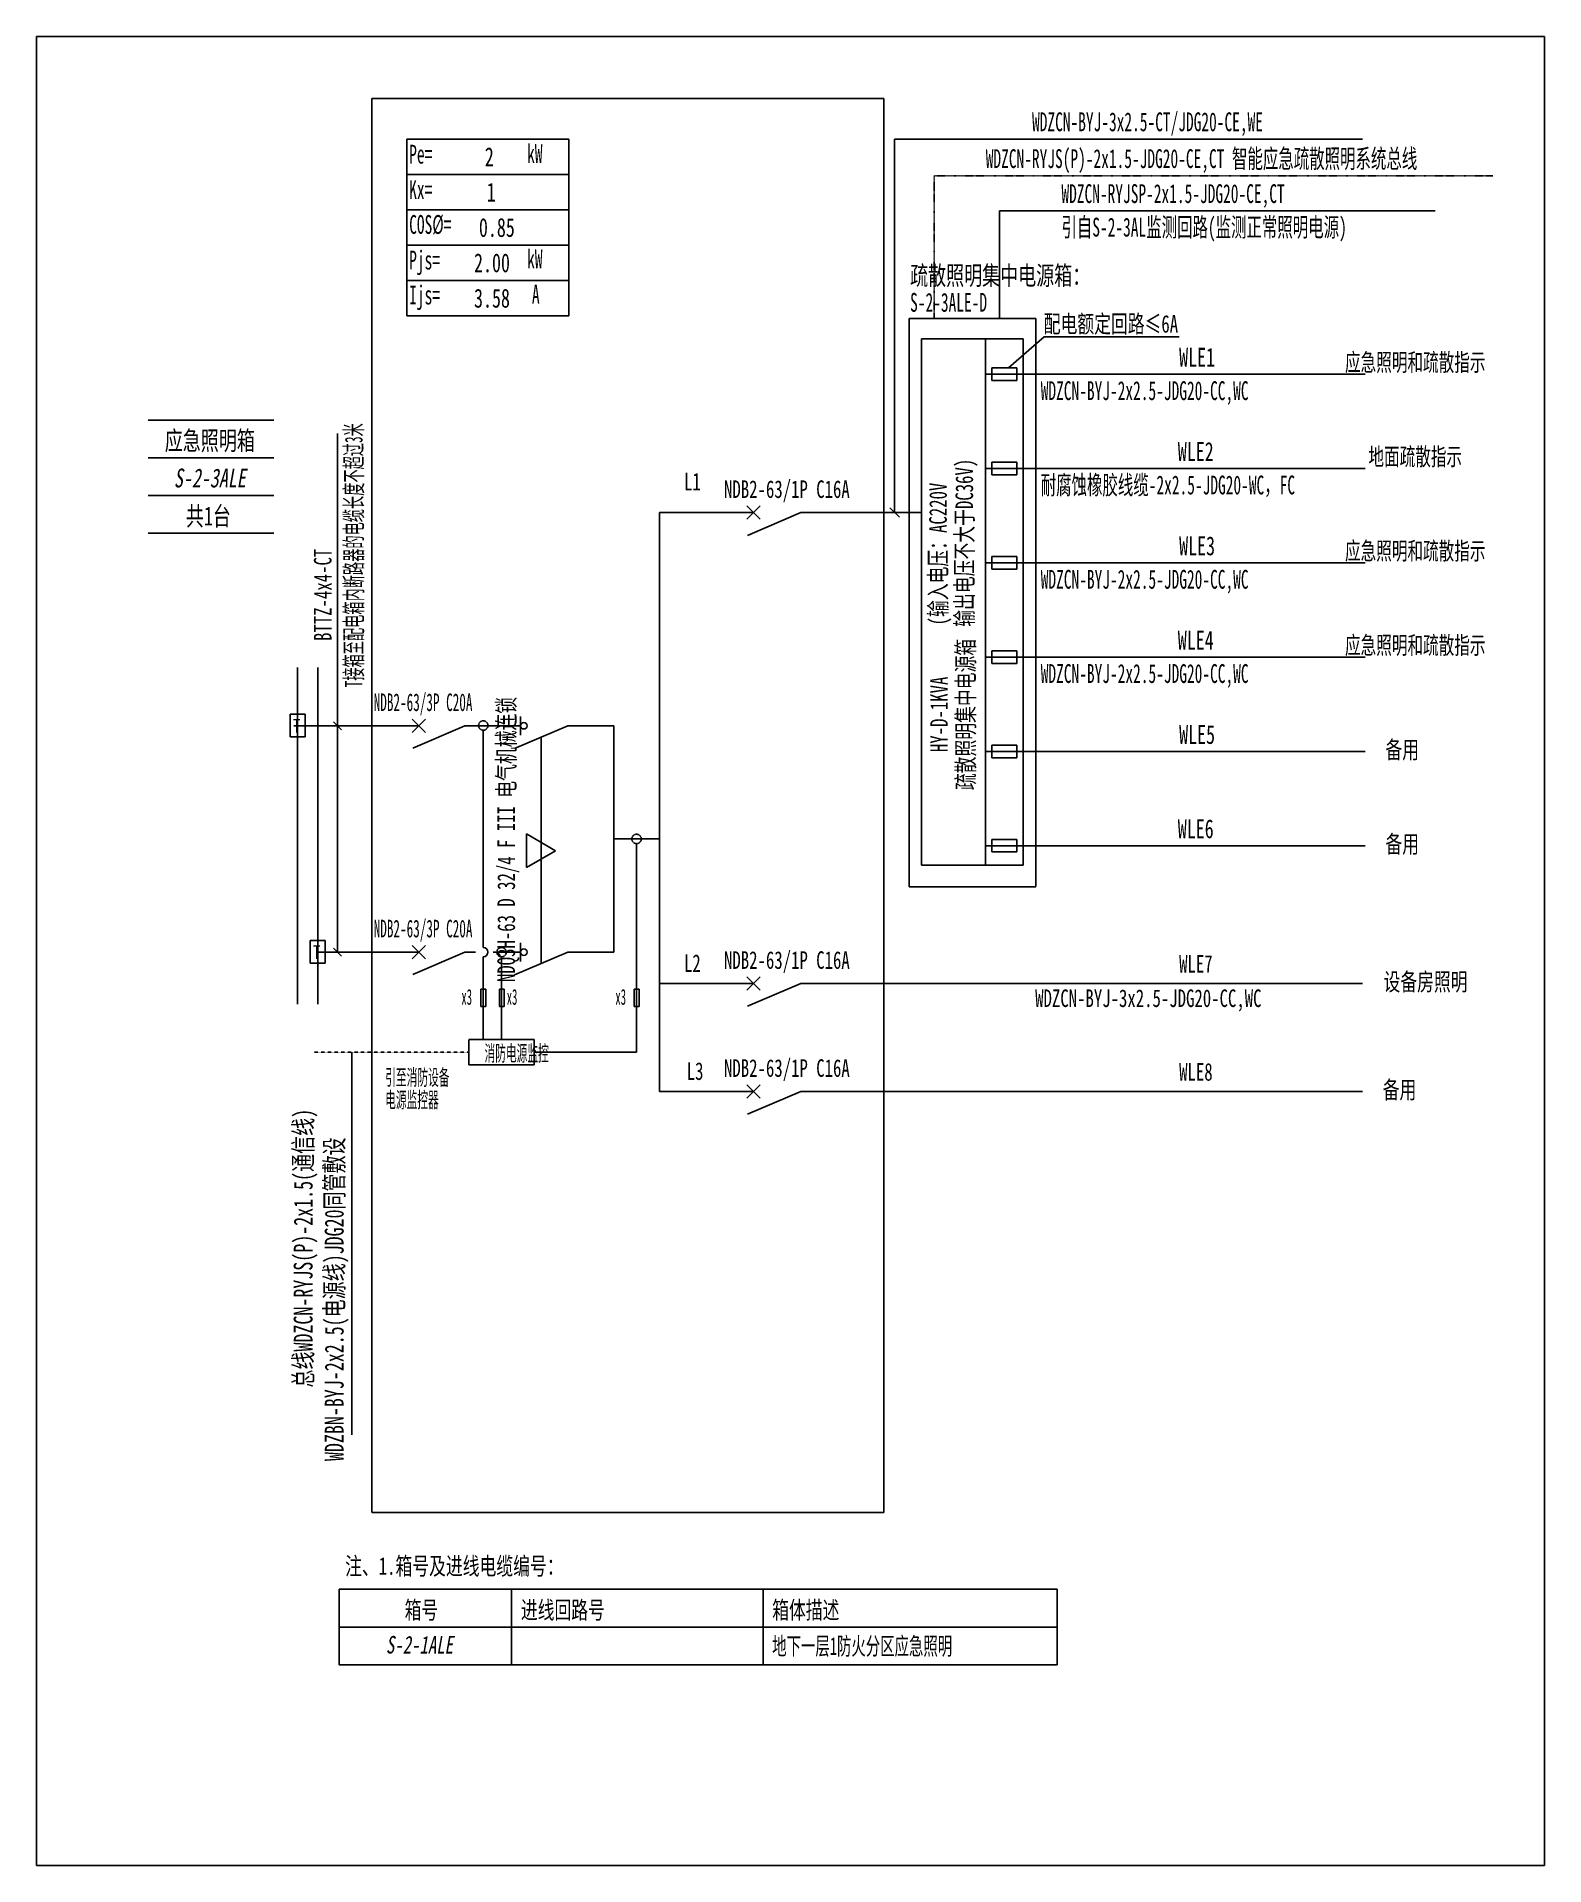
# Model space of a CAD drawing. Extents: x 224880 to 227085, y 348619 to 351293.
import ezdxf
from ezdxf.enums import TextEntityAlignment as Align

# ---------------------------------------------------------------- set-up
doc = ezdxf.new("R2010")
doc.units = 0
doc.header["$MEASUREMENT"] = 0
for name, pattern in [('_点划线L', [1.9, 1.5, -0.17, 0.06, -0.17]), ('_虚线S', [0.25, 0.125, -0.125]), ('DASH', [0.35, 0.25, -0.1]), ('DASHED', [0.75, 0.5, -0.25]), ('DIVIDE', [1.25, 0.5, -0.25, 0, -0.25, 0, -0.25])]:
    doc.linetypes.add(name, pattern=pattern)
for name, color, linetype in [('D_E_Eqpm(强电设备)', 100, 'Continuous'), ('D_E_Eqpm（强电设备）', 100, 'Continuous'), ('D_E_Text(强电文字)', 51, 'Continuous'), ('D_E_Text（强电文字）', 51, 'Continuous'), ('D_E_Wire(强电线缆)', 10, 'Continuous'), ('D_E_Wire（强电线缆）', 10, 'Continuous'), ('D_El_Wire（弱电线缆）', 10, 'Continuous'), ('D_T_TableDim（表格尺寸）', 255, 'Continuous'), ('DQ_Eqpm', 100, 'Continuous'), ('FL04GGFW_E72-配电箱系统图-塔楼部分$0$D_E_Eqpm（强电设备）', 100, 'Continuous'), ('FL09U293_E72-地下室配电箱系统图$0$D_E_Eqpm（强电设备）', 100, 'Continuous'), ('FL09U293_E72-地下室配电箱系统图$0$D_E_Text（强电文字）', 51, 'Continuous'), ('FL09U293_E72-地下室配电箱系统图$0$D_T_TableDim（表格尺寸）', 255, 'Continuous'), ('系统图', 220, 'Continuous')]:
    doc.layers.add(name, color=color, linetype=linetype)
doc.styles.add('FL09U293_E72-地下室配电箱系统图$0$FL04GGFW_E72-配电箱系统图-塔楼部分$0$电气', font='', dxfattribs={"width": 0.7})
doc.styles.add('FL09U293_E72-地下室配电箱系统图$0$FL04GGFW_E72-配电箱系统图-塔楼部分$0$电气箱', font='simhei.ttf', dxfattribs={"width": 0.8, "oblique": 10})
doc.styles.add('FL09U293_E72-地下室配电箱系统图$0$电气', font='', dxfattribs={"width": 0.7})
doc.styles.add('FL09U293_E72-地下室配电箱系统图$0$电气箱', font='simhei.ttf', dxfattribs={"width": 0.8, "oblique": 10})
doc.styles.add('HZ', font='', dxfattribs={"width": 0.7, "height": 400})
doc.styles.add('电气', font='', dxfattribs={"width": 0.7})
doc.styles.get('FL09U293_E72-地下室配电箱系统图$0$FL04GGFW_E72-配电箱系统图-塔楼部分$0$电气').set_extended_font_data('SimSun')
doc.styles.get('FL09U293_E72-地下室配电箱系统图$0$电气').set_extended_font_data('SimSun')
doc.styles.get('HZ').set_extended_font_data('SimSun')
doc.styles.get('电气').set_extended_font_data('SimSun')

msp = doc.modelspace()

# ---------------------------------------------------------------- linework, layer by layer
at = {"layer": 'D_E_Eqpm(强电设备)'}
for p, q in [((225918.8, 350587.3, 0), (225938.3, 350606.8, 0)), ((225938.3, 350587.3, 0), (225918.8, 350606.8, 0)), ((225997.5, 350597.1, 0), (225919.7, 350563.7, 0)), ((225429.2, 350275.5, 0), (225448.7, 350295, 0)), ((225448.7, 350275.5, 0), (225429.2, 350295, 0)), ((225587.8, 350271.5, 0), (225587.8, 350299.1, 0)), ((225429.2, 349944.6, 0), (225448.7, 349964.1, 0)), ((225448.7, 349944.6, 0), (225429.2, 349964.1, 0)), ((225587.8, 349940.6, 0), (225587.8, 349968.1, 0)), ((225918.8, 349898.8, 0), (225938.3, 349918.3, 0)), ((225938.3, 349898.8, 0), (225918.8, 349918.3, 0)), ((225997.5, 349908.5, 0), (225919.7, 349875.2, 0)), ((225918.8, 349740.9, 0), (225938.3, 349760.4, 0)), ((225938.3, 349740.9, 0), (225918.8, 349760.4, 0)), ((225997.5, 349750.6, 0), (225919.7, 349717.3, 0))]:
    msp.add_line(p, q, dxfattribs=at)
for centre in [(225592.5, 350285.3, 0), (225592.5, 349954.3, 0)]:
    msp.add_circle(centre, 4.69, dxfattribs=at)
at = {"layer": 'D_E_Eqpm（强电设备）'}
for p, q in [((226174.2, 350081.3, 0), (226174.2, 350850.9, 0)), ((226174.2, 350850.9, 0), (226267.6, 350850.9, 0)), ((226267.6, 350850.9, 0), (226267.6, 350081.3, 0)), ((225656.8, 350285.3, 0), (225578.9, 350251.9, 0)), ((225638.7, 350102.5, 0), (225596.2, 350127.1, 0)), ((225596.2, 350127.1, 0), (225596.2, 350077.9, 0)), ((225596.2, 350077.9, 0), (225638.7, 350102.5, 0)), ((226267.6, 350081.3, 0), (226174.2, 350081.3, 0)), ((225656.8, 349954.3, 0), (225578.9, 349921, 0))]:
    msp.add_line(p, q, dxfattribs=at)
at = {"layer": 'D_E_Eqpm（强电设备）', "linetype": 'DASH'}
msp.add_line((225617.9, 349937.7, 0), (225617.9, 350268.6, 0), dxfattribs=at)
at = {"layer": 'D_E_Text(强电文字)', "color": 51}
for p, q in [((225320, 349954.3, 0), (225320, 350712.8, 0)), ((225314.2, 350291, 0), (225325.7, 350279.5, 0)), ((225314.2, 349960.1, 0), (225325.7, 349948.6, 0)), ((225340.8, 349808, 0), (225340.8, 349248.8, 0))]:
    msp.add_line(p, q, dxfattribs=at)
at = {"layer": 'D_E_Text（强电文字）'}
for p, q in [((225421.4, 351143.2, 0), (225658.4, 351143.2, 0)), ((225421.4, 351143.2, 0), (225421.4, 350884.6, 0)), ((225658.4, 351143.2, 0), (225658.4, 350884.6, 0)), ((226134.7, 351143.2, 0), (226819.2, 351143.2, 0)), ((226134.7, 350597.1, 0), (226134.7, 351143.2, 0)), ((225421.4, 351091.5, 0), (225658.4, 351091.5, 0)), ((225421.4, 351039.8, 0), (225658.4, 351039.8, 0)), ((225421.4, 350988.1, 0), (225658.4, 350988.1, 0)), ((225421.4, 350936.4, 0), (225658.4, 350936.4, 0)), ((225421.4, 350884.6, 0), (225658.4, 350884.6, 0)), ((226301.3, 350808.6, 0), (226353.4, 350854.2, 0)), ((226353.4, 350854.2, 0), (226551, 350854.2, 0)), ((226127.6, 350604.1, 0), (226141.7, 350590.1, 0))]:
    msp.add_line(p, q, dxfattribs=at)
at = {"layer": 'D_E_Wire(强电线缆)'}
for p, q in [((225261.6, 349878.4, 0), (225261.6, 350370.3, 0)), ((225256.4, 350285.3, 0), (225439, 350285.3, 0)), ((225506.5, 350285.3, 0), (225587.8, 350285.3, 0)), ((225656.8, 350285.3, 0), (225724.1, 350285.3, 0)), ((225506.5, 349954.3, 0), (225522, 349954.3, 0)), ((225547.5, 349954.3, 0), (225587.8, 349954.3, 0)), ((225656.8, 349954.3, 0), (225724.1, 349954.3, 0))]:
    msp.add_line(p, q, dxfattribs=at)
at = {"layer": 'D_E_Wire(强电线缆)', "linetype": 'DASH'}
for p, q in [((225291.1, 349878.4, 0), (225291.1, 350370.3, 0)), ((225291.1, 349954.3, 0), (225439, 349954.3, 0))]:
    msp.add_line(p, q, dxfattribs=at)
at = {"layer": 'D_E_Wire（强电线缆）', "color": 10}
for p, q in [((226288, 351038.1, 0), (226288, 350881, 0)), ((226288, 351038.1, 0), (226925.3, 351038.1, 0)), ((226267.6, 350799.4, 0), (226823.1, 350799.4, 0)), ((226267.6, 350661.5, 0), (226823.1, 350661.5, 0)), ((226267.6, 350523.6, 0), (226823.1, 350523.6, 0)), ((226267.6, 350385.7, 0), (226823.1, 350385.7, 0)), ((226267.6, 350247.8, 0), (226823.1, 350247.8, 0)), ((226267.6, 350110, 0), (226823.1, 350110, 0))]:
    msp.add_line(p, q, dxfattribs=at)
at = {"layer": 'D_E_Wire（强电线缆）'}
for p, q in [((225790.7, 349750.6, 0), (225790.7, 350597.1, 0)), ((225790.7, 350597.1, 0), (225928.5, 350597.1, 0)), ((225997.5, 350597.1, 0), (226174.2, 350597.1, 0)), ((225724.1, 350285.3, 0), (225724.1, 349954.3, 0)), ((225724.1, 350119.8, 0), (225790.7, 350119.8, 0)), ((225757.4, 350112.9, 0), (225757.4, 349808, 0)), ((225559.9, 349947.4, 0), (225559.9, 349826.4, 0)), ((225529.6, 349900.3, 0), (225536.8, 349900.3, 0)), ((225529.6, 349874.8, 0), (225529.6, 349900.3, 0)), ((225536.8, 349900.3, 0), (225536.8, 349874.8, 0)), ((225556.8, 349900.3, 0), (225564, 349900.3, 0)), ((225556.8, 349874.8, 0), (225556.8, 349900.3, 0)), ((225564, 349900.3, 0), (225564, 349874.8, 0)), ((225754, 349900.3, 0), (225761.2, 349900.3, 0)), ((225754, 349874.8, 0), (225754, 349900.3, 0)), ((225761.2, 349900.3, 0), (225761.2, 349874.8, 0)), ((225790.7, 349908.5, 0), (225928.5, 349908.5, 0)), ((225997.5, 349908.5, 0), (226819.2, 349908.5, 0)), ((225536.8, 349874.8, 0), (225529.6, 349874.8, 0)), ((225564, 349874.8, 0), (225556.8, 349874.8, 0)), ((225761.2, 349874.8, 0), (225754, 349874.8, 0)), ((225790.7, 349750.6, 0), (225928.5, 349750.6, 0)), ((225997.5, 349750.6, 0), (226819.2, 349750.6, 0))]:
    msp.add_line(p, q, dxfattribs=at)
at = {"layer": 'D_E_Wire（强电线缆）', "linetype": '_点划线L'}
for p, q in [((225533.2, 349961.2, 0), (225533.2, 350278.8, 0)), ((225533.2, 349826.4, 0), (225533.2, 349947.4, 0)), ((225512.3, 349826.4, 0), (225607.6, 349826.4, 0)), ((225512.3, 349789.6, 0), (225512.3, 349826.4, 0)), ((225607.6, 349826.4, 0), (225607.6, 349789.6, 0)), ((225607.6, 349789.6, 0), (225512.3, 349789.6, 0)), ((225757.4, 349808, 0), (225607.6, 349808, 0))]:
    msp.add_line(p, q, dxfattribs=at)
at = {"layer": 'D_E_Wire（强电线缆）', "linetype": '_虚线S'}
msp.add_line((225285.8, 349808, 0), (225512.3, 349808, 0), dxfattribs=at)
at = {"layer": 'D_E_Wire（强电线缆）', "linetype": '_点划线L'}
for centre in [(225533.2, 350285.7, 0), (225757.4, 350119.8, 0), (225559.9, 349954.3, 0)]:
    msp.add_circle(centre, 6.89, dxfattribs=at)
at = {"layer": 'D_E_Wire（强电线缆）'}
msp.add_arc((225533.2, 349954.3, 0), 6.89, 270, 90, dxfattribs=at)
at = {"layer": 'D_El_Wire（弱电线缆）', "color": 200, "linetype": 'DIVIDE'}
for q in [(227009.7, 351089.2, 0), (226192.6, 350881, 0)]:
    msp.add_line((226192.6, 351089.2, 0), q, dxfattribs=at)
at = {"layer": 'D_T_TableDim（表格尺寸）', "linetype": 'DASHED'}
for p, q in [((225370.2, 349134.8, 0), (225370.2, 351202.5, 0)), ((225370.2, 351202.5, 0), (226118.8, 351202.5, 0)), ((226118.8, 351202.5, 0), (226118.8, 349134.8, 0)), ((226118.8, 349134.8, 0), (225370.2, 349134.8, 0))]:
    msp.add_line(p, q, dxfattribs=at)
at = {"layer": 'D_T_TableDim（表格尺寸）', "linetype": 'DASH'}
for p, q in [((226341.1, 350881, 0), (226155.8, 350881, 0)), ((226155.8, 350881, 0), (226155.8, 350049.8, 0)), ((226341.1, 350049.8, 0), (226341.1, 350881, 0)), ((226155.8, 350049.8, 0), (226341.1, 350049.8, 0))]:
    msp.add_line(p, q, dxfattribs=at)
at = {"layer": 'DQ_Eqpm'}
for p, q in [((225272.7, 350302.1, 0), (225250.6, 350302.1, 0)), ((225250.6, 350302.1, 0), (225250.6, 350269, 0)), ((225272.7, 350269, 0), (225272.7, 350302.1, 0)), ((225250.6, 350269, 0), (225272.7, 350269, 0)), ((225302.1, 349971.2, 0), (225280, 349971.2, 0)), ((225280, 349971.2, 0), (225280, 349938.1, 0)), ((225302.1, 349938.1, 0), (225302.1, 349971.2, 0)), ((225280, 349938.1, 0), (225302.1, 349938.1, 0))]:
    msp.add_line(p, q, dxfattribs=at)
at = {"layer": 'FL04GGFW_E72-配电箱系统图-塔楼部分$0$D_E_Eqpm（强电设备）'}
for p, q in [((226267.6, 350081.3, 0), (226267.6, 350850.9, 0)), ((226267.6, 350850.9, 0), (226322.8, 350850.9, 0)), ((226322.8, 350850.9, 0), (226322.8, 350081.3, 0)), ((226276.8, 350808.6, 0), (226313.6, 350808.6, 0)), ((226276.8, 350808.6, 0), (226276.8, 350808.6, 0)), ((226276.8, 350808.6, 0), (226276.8, 350790.2, 0)), ((226276.8, 350790.2, 0), (226276.8, 350808.6, 0)), ((226313.6, 350808.6, 0), (226313.6, 350790.2, 0)), ((226276.8, 350790.2, 0), (226313.6, 350790.2, 0)), ((226276.8, 350790.2, 0), (226276.8, 350790.2, 0)), ((226276.8, 350670.7, 0), (226313.6, 350670.7, 0)), ((226276.8, 350670.7, 0), (226276.8, 350670.7, 0)), ((226276.8, 350670.7, 0), (226276.8, 350652.3, 0)), ((226276.8, 350652.3, 0), (226276.8, 350670.7, 0)), ((226313.6, 350670.7, 0), (226313.6, 350652.3, 0)), ((226276.8, 350652.3, 0), (226313.6, 350652.3, 0)), ((226276.8, 350652.3, 0), (226276.8, 350652.3, 0)), ((226276.8, 350532.8, 0), (226313.6, 350532.8, 0)), ((226276.8, 350532.8, 0), (226276.8, 350532.8, 0)), ((226276.8, 350532.8, 0), (226276.8, 350514.4, 0)), ((226276.8, 350514.4, 0), (226276.8, 350532.8, 0)), ((226276.8, 350514.4, 0), (226313.6, 350514.4, 0)), ((226276.8, 350514.4, 0), (226276.8, 350514.4, 0)), ((226313.6, 350532.8, 0), (226313.6, 350514.4, 0)), ((226276.8, 350394.9, 0), (226313.6, 350394.9, 0)), ((226276.8, 350394.9, 0), (226276.8, 350394.9, 0)), ((226276.8, 350394.9, 0), (226276.8, 350376.5, 0)), ((226276.8, 350376.5, 0), (226276.8, 350394.9, 0)), ((226276.8, 350376.5, 0), (226313.6, 350376.5, 0)), ((226276.8, 350376.5, 0), (226276.8, 350376.5, 0)), ((226313.6, 350394.9, 0), (226313.6, 350376.5, 0)), ((226276.8, 350257, 0), (226313.6, 350257, 0)), ((226276.8, 350257, 0), (226276.8, 350257, 0)), ((226276.8, 350257, 0), (226276.8, 350238.6, 0)), ((226276.8, 350238.6, 0), (226276.8, 350257, 0)), ((226313.6, 350257, 0), (226313.6, 350238.6, 0)), ((226276.8, 350238.6, 0), (226313.6, 350238.6, 0)), ((226276.8, 350238.6, 0), (226276.8, 350238.6, 0)), ((226276.8, 350119.1, 0), (226313.6, 350119.1, 0)), ((226276.8, 350119.1, 0), (226276.8, 350119.1, 0)), ((226276.8, 350119.1, 0), (226276.8, 350100.8, 0)), ((226276.8, 350100.8, 0), (226276.8, 350119.1, 0)), ((226313.6, 350119.1, 0), (226313.6, 350100.8, 0)), ((226322.8, 350081.3, 0), (226267.6, 350081.3, 0)), ((226276.8, 350100.8, 0), (226313.6, 350100.8, 0)), ((226276.8, 350100.8, 0), (226276.8, 350100.8, 0))]:
    msp.add_line(p, q, dxfattribs=at)
at = {"layer": 'FL09U293_E72-地下室配电箱系统图$0$D_E_Eqpm（强电设备）'}
for p, q in [((225506.5, 350285.3, 0), (225430.1, 350252.5, 0)), ((225506.5, 349954.3, 0), (225430.1, 349921.6, 0))]:
    msp.add_line(p, q, dxfattribs=at)
at = {"layer": 'FL09U293_E72-地下室配电箱系统图$0$D_T_TableDim（表格尺寸）'}
for p, q in [((225043.2, 350732.3, 0), (225227, 350732.3, 0)), ((225043.2, 350677.1, 0), (225227, 350677.1, 0)), ((225043.2, 350622, 0), (225227, 350622, 0)), ((225043.2, 350566.8, 0), (225227, 350566.8, 0))]:
    msp.add_line(p, q, dxfattribs=at)
at = {"layer": 'FL09U293_E72-地下室配电箱系统图$0$D_T_TableDim（表格尺寸）', "ltscale": 3.5}
for p, q in [((225322.6, 349022.8, 0), (226372.6, 349022.8, 0)), ((225322.6, 349022.8, 0), (225322.6, 348912.5, 0)), ((225574.3, 349022.8, 0), (225574.3, 348912.5, 0)), ((225942.4, 349022.8, 0), (225942.4, 348912.5, 0)), ((226372.6, 349022.8, 0), (226372.6, 348912.5, 0)), ((225322.6, 348967.6, 0), (226372.6, 348967.6, 0)), ((225322.6, 348967.6, 0), (226372.6, 348967.6, 0)), ((225322.6, 348912.5, 0), (226372.6, 348912.5, 0))]:
    msp.add_line(p, q, dxfattribs=at)
at = {"layer": '系统图', "ltscale": 9973.992009}
msp.add_lwpolyline([(224880, 351293), (227085, 351293), (227085, 348619), (224880, 348619)], close=True, dxfattribs=at)

# ---------------------------------------------------------------- texts
at = {"layer": 'D_E_Text(强电文字)', "color": 51, "style": '电气', "width": 0.7}
for s, height, p in [('疏散照明集中电源箱：', 27.58, (226157.4, 350929.9, 0)), ('L1', 25.74, (225826.7, 350629.4, 0)), ('NDB2-63/1P C16A', 25.738, (225885.3, 350618.4, 0)), ('备用', 25.74, (226852.5, 350237.4, 0)), ('备用', 25.74, (226852.5, 350099.5, 0)), ('L2', 25.74, (225826.7, 349925.3, 0)), ('NDB2-63/1P C16A', 25.738, (225885.3, 349929.9, 0)), ('WLE7', 25.74, (226550.8, 349924.3, 0)), ('设备房照明', 25.74, (226849.7, 349898.1, 0)), ('WDZCN-BYJ-3x2.5-JDG20-CC,WC ', 25.738, (226340.3, 349874.1, 0)), ('L3', 25.74, (225830.7, 349767.5, 0)), ('NDB2-63/1P C16A', 25.738, (225885.3, 349772, 0)), ('WLE8', 25.74, (226550.8, 349766.4, 0)), ('备用', 25.74, (226848.5, 349740.2, 0))]:
    msp.add_text(s, height=height, dxfattribs=at).set_placement(p)
at = {"layer": 'D_E_Text(强电文字)', "color": 51, "style": '电气', "width": 0.65}
for s, p in [('应急照明和疏散指示', (226896.1, 350817.3, 0)), ('地面疏散指示', (226896.1, 350679.4, 0)), ('应急照明和疏散指示', (226896.1, 350541.5, 0)), ('应急照明和疏散指示', (226896.1, 350403.6, 0))]:
    msp.add_text(s, height=25.74, dxfattribs=at).set_placement(p, align=Align.MIDDLE)
at = {"layer": 'D_E_Text(强电文字)', "color": 51, "style": '电气'}
for s, width, p in [('T接箱至配电箱内断路器的电缆长度不超过3米', 0.55, (225356.6, 350341.6, 0)), ('BTTZ-4x4-CT', 0.7, (225311.3, 350409.3, 0))]:
    msp.add_text(s, height=25.738, rotation=90, dxfattribs=dict(at, width=width)).set_placement(p)
at = {"layer": 'D_E_Text(强电文字)', "style": 'FL09U293_E72-地下室配电箱系统图$0$FL04GGFW_E72-配电箱系统图-塔楼部分$0$电气', "width": 0.7}
for s, p in [('应急照明箱', (225133.3, 350702.8, 0)), ('共1台', (225131.3, 350592.5, 0))]:
    msp.add_text(s, height=27.58, dxfattribs=at).set_placement(p, align=Align.MIDDLE)
at = {"layer": 'D_E_Text(强电文字)', "style": 'FL09U293_E72-地下室配电箱系统图$0$FL04GGFW_E72-配电箱系统图-塔楼部分$0$电气箱', "oblique": 10, "width": 0.7}
msp.add_text('S-2-3ALE', height=27.58, dxfattribs=at).set_placement((225133.3, 350647.6, 0), align=Align.MIDDLE)
at = {"layer": 'D_E_Text（强电文字）', "style": '电气'}
for s, height, width, p in [('WDZCN-BYJ-3x2.5-CT/JDG20-CE,WE', 27.577, 0.6, (226335.7, 351154.6, 0)), ('2', 27.6, 0.7, (225535.5, 351103.5, 0)), ('1', 27.6, 0.7, (225538.3, 351051.8, 0)), (' 0.85', 27.58, 0.7, (225513.7, 351000.1, 0)), ('WLE1', 27.58, 0.7, (226550.8, 350810.4, 0)), ('WDZCN-BYJ-2x2.5-JDG20-CC,WC', 27.577, 0.6, (226348.4, 350761.5, 0)), ('WLE2', 27.58, 0.7, (226548.8, 350672.5, 0)), ('耐腐蚀橡胶线缆-2x2.5-JDG20-WC，FC', 27.577, 0.6, (226348.4, 350623.6, 0)), ('WLE3', 27.58, 0.7, (226550.8, 350534.6, 0)), ('WDZCN-BYJ-2x2.5-JDG20-CC,WC', 27.577, 0.6, (226348.4, 350485.7, 0)), ('WLE4', 27.58, 0.7, (226548.8, 350396.7, 0)), ('WDZCN-BYJ-2x2.5-JDG20-CC,WC', 27.577, 0.6, (226348.4, 350347.9, 0)), ('WLE5', 27.58, 0.7, (226550.8, 350258.8, 0)), ('WLE6', 27.58, 0.7, (226548.8, 350120.9, 0))]:
    msp.add_text(s, height=height, dxfattribs=dict(at, width=width)).set_placement(p)
at = {"layer": 'D_E_Text（强电文字）', "linetype": 'Continuous', "style": '电气', "width": 0.6}
for s, height, p in [('Pe=', 27.58, (225424.9, 351107.3, 0)), ('kW', 27.58, (225597.3, 351108.3, 0)), ('Kx=', 27.58, (225424.9, 351055.4, 0)), ('COS%%C=', 27.58, (225424.9, 351004.5, 0)), ('Pjs=', 27.58, (225424.9, 350952.5, 0)), ('kW', 27.58, (225597.3, 350954.2, 0)), ('Ijs=', 27.58, (225424.9, 350901.4, 0)), ('A', 27.6, (225604.4, 350902.5, 0))]:
    msp.add_text(s, height=height, dxfattribs=at).set_placement(p)
at = {"layer": 'D_E_Text（强电文字）', "color": 51, "style": '电气', "width": 0.6}
for s, height, p in [('WDZCN-RYJS(P)-2x1.5-JDG20-CE,CT 智能应急疏散照明系统总线', 27.577, (226268, 351100.8, 0)), ('WDZCN-RYJSP-2x1.5-JDG20-CE,CT', 27.577, (226378.7, 351049.6, 0)), ('引自S-2-3AL监测回路(监测正常照明电源)', 27.577, (226378.7, 351000.6, 0)), ('S-2-3ALE-D', 27.58, (226157.4, 350890.6, 0))]:
    msp.add_text(s, height=height, dxfattribs=at).set_placement(p)
at = {"layer": 'D_E_Text（强电文字）', "color": 6, "style": '电气', "width": 0.7}
for s, p in [('2.00', (225519.7, 350948.4, 0)), ('3.58', (225519.7, 350896.7, 0))]:
    msp.add_text(s, height=27.58, dxfattribs=at).set_placement(p)
at = {"layer": 'D_E_Text（强电文字）', "style": '电气'}
for s, height, width, p in [('配电额定回路≤6A', 25.74, 0.7, (226451.1, 350873.5, 0)), ('NDB2-63/3P C20A', 25.738, 0.55, (225445.2, 350317.6, 0)), ('NDB2-63/3P C20A', 25.738, 0.55, (225445.2, 349986.7, 0))]:
    msp.add_text(s, height=height, dxfattribs=dict(at, width=width)).set_placement(p, align=Align.MIDDLE)
at = {"layer": 'D_E_Text（强电文字）', "color": 51, "style": '电气', "width": 0.7}
for s, height, p in [('输出电压不大于DC36V)', 25.738, (226238.1, 350552.9, 0)), ('(输入电压：AC220V', 25.738, (226199.7, 350536.4, 0)), ('疏散照明集中电源箱', 25.74, (226238.1, 350301.8, 0)), ('HY-D-1KVA', 25.74, (226199.7, 350302, 0))]:
    msp.add_text(s, height=height, rotation=90, dxfattribs=at).set_placement(p, align=Align.MIDDLE)
at = {"layer": 'D_E_Text（强电文字）', "style": '电气', "width": 0.7}
msp.add_text('NDQ3H-63 D 32/4 F III 电气机械连锁', height=25.738, rotation=90, dxfattribs=at).set_placement((225568, 350119.1, 0), align=Align.MIDDLE)
for s, p in [('总线WDZCN-RYJS(P)-2x1.5(通信线)', (225283.6, 349317.7)), ('WDZBN-BYJ-2x2.5(电源线)JDG20同管敷设', (225329, 349210.2))]:
    msp.add_text(s, height=27.577, rotation=90, dxfattribs=at).set_placement(p)
at = {"layer": 'D_E_Wire（强电线缆）', "color": 51, "linetype": 'Continuous', "style": 'HZ', "width": 0.5}
for s, p in [('x3', (225501.2, 349877.4, 0)), ('x3', (225567.5, 349877.4, 0)), ('x3', (225726.4, 349877.4, 0)), ('消防电源监控', (225535, 349795, 0)), ('引至消防设备', (225389.8, 349759.8, 0)), ('电源监控器', (225389.8, 349726.9, 0))]:
    msp.add_text(s, height=22.98, dxfattribs=at).set_placement(p)
at = {"layer": 'DQ_Eqpm', "color": 51, "style": '电气', "width": 0.8}
for p in [(225254.9, 350275.2, 0), (225284.3, 349944.3, 0)]:
    msp.add_text('T', height=20.2, dxfattribs=at).set_placement(p)
at = {"layer": 'FL09U293_E72-地下室配电箱系统图$0$D_E_Text（强电文字）', "style": 'FL09U293_E72-地下室配电箱系统图$0$电气'}
for s, height, width, p in [('注、1.箱号及进线电缆编号：', 25.738, 0.7, (225331.2, 349043.9, 0)), ('箱号', 25.74, 0.7, (225418.2, 348979.6, 0)), ('进线回路号', 25.74, 0.7, (225588.2, 348979.6, 0)), ('箱体描述', 25.74, 0.7, (225955.7, 348979.6, 0)), ('地下一层1防火分区应急照明', 25.738, 0.6, (225955.7, 348926.9, 0))]:
    msp.add_text(s, height=height, dxfattribs=dict(at, width=width)).set_placement(p)
at = {"layer": 'FL09U293_E72-地下室配电箱系统图$0$D_E_Text（强电文字）', "style": 'FL09U293_E72-地下室配电箱系统图$0$电气箱', "oblique": 10, "width": 0.7}
msp.add_text('S-2-1ALE', height=25.74, dxfattribs=at).set_placement((225439.9, 348941.7, 0), align=Align.MIDDLE)

doc.saveas('drawing.dxf')
